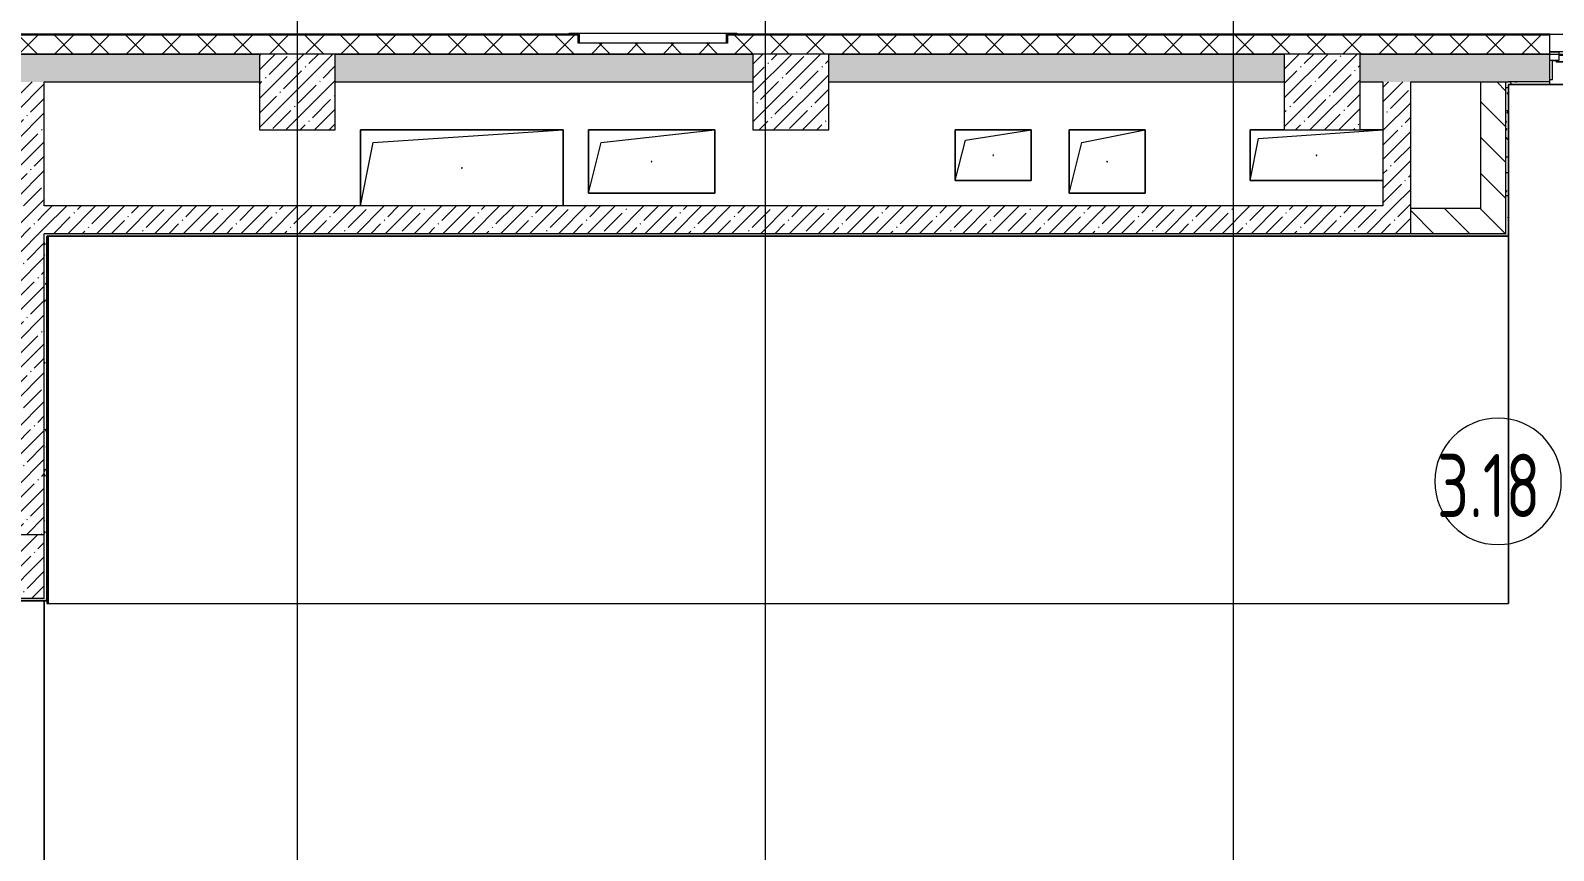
# Model space of a CAD drawing. Header units: millimetres. Extents: x -1113 to 415037, y -3642 to 354837.
# Drawn here: x 309327 to 321365, y 8906 to 15386 of the extents above; entities that cross this region are included whole.
import ezdxf

# ---------------------------------------------------------------- set-up
doc = ezdxf.new("R2010")
doc.units = ezdxf.units.MM
for name, color, linetype, lineweight in [('A-AREA-BNDY', 7, 'Continuous', 5), ('A-AREA-IDEN', 7, 'Continuous', 9), ('A-FLOR', 7, 'Continuous', 9), ('A-GENM', 7, 'Continuous', 9), ('A-GLAZ', 7, 'Continuous', 9), ('A-GLAZ-1', 7, 'Continuous', 5), ('A-WALL', 7, 'Continuous', 5), ('I-WALL', 7, 'Continuous', 5), ('S-COLS', 7, 'Continuous', 9), ('S-COLS-1', 7, 'Continuous', 5), ('Оси', 7, 'Continuous', 9)]:
    doc.layers.add(name, color=color, linetype=linetype, lineweight=lineweight)
doc.layers.add('A-WALL-1', color=9, linetype='Continuous', lineweight=5, true_color=0x808080)
doc.layers.add('A-WALL-FNSH-1', color=9, linetype='Continuous', lineweight=5, true_color=0x808080)
doc.styles.add('СПДС', font='ГОСТ тип А.ttf', dxfattribs={"width": 0.9})
pattern_1 = [(45, (289227.4, 1e-08), (-114.04925, 114.04925), []), (45, (289341.45, 1e-08), (-114.04925, 114.04925), [201.612, -40.322, 6.706, -33.617])]
pattern_2 = [(135, (289227.4, 1e-08), (-141.4214, -141.4214), [])]
pattern_3 = [(0, (289227.4, 1e-08), (243.84, 60.96), [20.117, -162.763, 20.117, -162.763, -975.36]), (0, (289227.4, 1e-08), (243.84, 60.96), [-365.76, 20.117, -345.643, 20.117, -162.763, -426.72]), (0, (289227.4, 1e-08), (243.84, 60.96), [-914.4, 20.117, -101.803, 20.117, -284.683]), (120, (289318.84, 30.48), (-174.71291, 180.69163), [20.117, -162.763, 20.117, -162.763, -975.36]), (120, (289318.84, 30.48), (-174.71291, 180.69163), [-365.76, 20.117, -345.643, 20.117, -162.763, -426.72]), (120, (289318.84, 30.48), (-174.71291, 180.69163), [-914.4, 20.117, -101.803, 20.117, -284.683]), (240, (289349.32, 152.4), (-69.12709, -241.65163), [20.117, -162.763, 20.117, -162.763, -975.36]), (240, (289349.32, 152.4), (-69.12709, -241.65163), [-365.76, 20.117, -345.643, 20.117, -162.763, -426.72]), (240, (289349.32, 152.4), (-69.12709, -241.65163), [-914.4, 20.117, -101.803, 20.117, -284.683])]

# ---------------------------------------------------------------- blocks, each defined once
blk = doc.blocks.new('BSC_Колонна _Прямоугольная - 600х600-V529-Объем проектирования 3 этажа')
at = {"layer": 'S-COLS-1'}
h = blk.add_hatch(dxfattribs=at)
h.set_pattern_fill('FP_30', color=256, style=0, pattern_type=2)
h.set_pattern_definition([(45, (-26110, -14900), (-114.04925, 114.04925), []), (45, (-25995.95, -14900), (-114.04925, 114.04925), [201.613, -40.323, 6.706, -33.617])])
h.paths.add_polyline_path([(300, -300), (300, 300), (-300, 300), (-300, -300)])
for p, q in [((300, 300), (-300, 300)), ((-300, 300), (-300, -300)), ((300, -300), (300, 300)), ((-300, -300), (300, -300))]:
    blk.add_line(p, q, dxfattribs=at)
blk = doc.blocks.new('BSC_Колонна _Прямоугольная - 500х500-V561-Объем проектирования 3 этажа')
at = {"layer": 'S-COLS-1'}
h = blk.add_hatch(dxfattribs=at)
h.set_pattern_fill('FP_103', color=256, style=0, pattern_type=2)
h.set_pattern_definition([(45, (-19960, -11150), (-114.0493, 114.0493), []), (45, (-19845.95, -11150), (-114.0493, 114.0493), [201.613, -40.323, 6.706, -33.617])])
h.paths.add_polyline_path([(10, -250), (250, -250), (250, 250), (-250, 250), (-250, -250)])
for p, q in [((250, 250), (-250, 250)), ((-250, 250), (-250, -250)), ((250, -250), (250, 250)), ((-250, -250), (250, -250))]:
    blk.add_line(p, q, dxfattribs=at)
blk = doc.blocks.new('BSC_Колонна _Прямоугольная - 600х600-V562-Объем проектирования 3 этажа')
at = {"layer": 'S-COLS-1'}
h = blk.add_hatch(dxfattribs=at)
h.set_pattern_fill('FP_104', color=256, style=0, pattern_type=2)
h.set_pattern_definition([(45, (-30310, -14900), (-114.04925, 114.04925), []), (45, (-30195.95, -14900), (-114.04925, 114.04925), [201.613, -40.323, 6.706, -33.617])])
h.paths.add_polyline_path([(300, -300), (300, 300), (-300, 300), (-300, -300), (-222, -300)])
for p, q in [((300, 300), (-300, 300)), ((-300, 300), (-300, -300)), ((300, -300), (300, 300)), ((-300, -300), (300, -300))]:
    blk.add_line(p, q, dxfattribs=at)
blk = doc.blocks.new('BSC_Колонна _Прямоугольная - 600х600-V604-Объем проектирования 3 этажа')
at = {"layer": 'S-COLS-1'}
h = blk.add_hatch(dxfattribs=at)
h.set_pattern_fill('FP_144', color=256, style=0, pattern_type=2)
h.set_pattern_definition([(45, (-22210, -14900), (-114.0493, 114.0493), []), (45, (-22095.95, -14900), (-114.0493, 114.0493), [201.613, -40.323, 6.706, -33.617])])
h.paths.add_polyline_path([(-300, -300), (300, -300), (300, 300), (-300, 300), (-300, 80)])
for p, q in [((300, 300), (-300, 300)), ((-300, 300), (-300, -300)), ((300, -300), (300, 300)), ((-300, -300), (300, -300))]:
    blk.add_line(p, q, dxfattribs=at)
blk = doc.blocks.new('GM_Отверстие прямоугольное _в плите_ - Отверстие-21987487-Объем проектирования 3 этажа')
at = {"layer": 'A-GENM'}
for p, q in [((-800, -300), (-800, 300)), ((-800, 300), (800, 300)), ((800, 300), (-800, 300)), ((-800, 300), (-800, -300)), ((-700, 200), (800, 300)), ((800, 300), (800, -300)), ((800, -300), (800, 300)), ((-800, -300), (-700, 200))]:
    blk.add_line(p, q, dxfattribs=at)
for start, end in [(360, 180), (180, 360)]:
    blk.add_arc((0, 0), 2.5, start, end, dxfattribs=at)
blk = doc.blocks.new('GM_Отверстие прямоугольное _в плите_ - Отверстие-21955708-Объем проектирования 3 этажа')
at = {"layer": 'A-GENM'}
for p, q in [((-500, -250), (-500, 250)), ((-500, 250), (500, 250)), ((500, 250), (-500, 250)), ((-500, 250), (-500, -250)), ((-400, 150), (500, 250)), ((500, 250), (500, -250)), ((500, -250), (500, 250)), ((-500, -250), (-400, 150)), ((500, -250), (-500, -250)), ((-500, -250), (500, -250))]:
    blk.add_line(p, q, dxfattribs=at)
for start, end in [(360, 180), (180, 360)]:
    blk.add_arc((0, 0), 2.5, start, end, dxfattribs=at)
blk = doc.blocks.new('GM_Отверстие прямоугольное _в плите_ - Отверстие-21955464-Объем проектирования 3 этажа')
at = {"layer": 'A-GENM'}
for p, q in [((-300, -200), (-300, 200)), ((-300, 200), (300, 200)), ((300, 200), (-300, 200)), ((-300, 200), (-300, -200)), ((-220, 120), (300, 200)), ((300, 200), (300, -200)), ((300, -200), (300, 200)), ((-300, -200), (-220, 120)), ((300, -200), (-300, -200)), ((-300, -200), (300, -200))]:
    blk.add_line(p, q, dxfattribs=at)
for start, end in [(360, 180), (180, 360)]:
    blk.add_arc((0, 0), 2.5, start, end, dxfattribs=at)
blk = doc.blocks.new('GM_Отверстие прямоугольное _в плите_ - Отверстие-21988131-Объем проектирования 3 этажа')
at = {"layer": 'A-GENM'}
for p, q in [((-300, -250), (-300, 250)), ((-300, 250), (300, 250)), ((300, 250), (-300, 250)), ((-300, 250), (-300, -250)), ((-200, 150), (300, 250)), ((300, 250), (300, -250)), ((300, -250), (300, 250)), ((-300, -250), (-200, 150)), ((300, -250), (-300, -250)), ((-300, -250), (300, -250))]:
    blk.add_line(p, q, dxfattribs=at)
for start, end in [(360, 180), (180, 360)]:
    blk.add_arc((0, 0), 2.5, start, end, dxfattribs=at)
blk = doc.blocks.new('GM_Отверстие прямоугольное _в плите_ - Отверстие-21988258-Объем проектирования 3 этажа')
at = {"layer": 'A-GENM'}
for p, q in [((-525, -200), (-525, 200)), ((-525, 200), (-255, 200)), ((-255, 200), (-525, 200)), ((-525, 200), (-525, -200)), ((-525, -200), (-458, 133)), ((-458, 133), (525, 200)), ((345, 200), (525, 200)), ((525, 200), (345, 200)), ((525, -200), (-525, -200)), ((-525, -200), (525, -200))]:
    blk.add_line(p, q, dxfattribs=at)
for start, end in [(360, 180), (180, 360)]:
    blk.add_arc((0, 0), 2.5, start, end, dxfattribs=at)
blk = doc.blocks.new('120_Окно_СКБ_1Ст - 120_Окно_СКБ_1Ст_900х2500_h_-20705657-Объем проектирования 3 этажа')
at = {"layer": 'A-GLAZ'}
for p, q in [((-450, -127), (-450, -57)), ((-450, -57), (-380, -57)), ((-380, -57), (-380, -127)), ((380, -87), (-380, -87)), ((-380, -87), (-380, -127)), ((-330, -137), (-330, -87)), ((330, -137), (330, -87)), ((380, -127), (380, -57)), ((380, -57), (450, -57)), ((380, -127), (380, -87)), ((450, -57), (450, -127)), ((-380, -127), (-450, -127)), ((-380, -127), (-400, -127)), ((-400, -127), (-400, -137)), ((-400, -137), (400, -137)), ((400, -137), (-400, -137)), ((450, -127), (380, -127)), ((400, -127), (380, -127)), ((400, -137), (400, -127))]:
    blk.add_line(p, q, dxfattribs=at)
at = {"layer": 'A-GLAZ-1'}
for p, q in [((450, -57), (-450, -57)), ((-330, -107), (330, -107)), ((330, -117), (-330, -117)), ((-430, -127), (-400, -127)), ((400, -127), (450, -127))]:
    blk.add_line(p, q, dxfattribs=at)
blk = doc.blocks.new('Уголок вложенный - Уголок вложенный-23831105-Объем проектирования 3 этажа')
at = {"layer": 'A-GENM'}
for p, q in [((24357, 15365), (24437, 15365)), ((24357, 15361), (24357, 15365)), ((24421, 15358), (24360, 15358)), ((24430, 15288), (24430, 15349)), ((24437, 15365), (24437, 15285)), ((24437, 15285), (24433, 15285))]:
    blk.add_line(p, q, dxfattribs=at)
at = {"layer": 'A-GENM', "flags": 128}
for points in [[(24360, 15358), (24360, 15358), (24359, 15358), (24358, 15359), (24358, 15359), (24358, 15360), (24357, 15360), (24357, 15361)], [(24430, 15349), (24430, 15351), (24429, 15353), (24428, 15355), (24427, 15356), (24425, 15357), (24423, 15358), (24421, 15358)], [(24433, 15285), (24433, 15285), (24432, 15285), (24431, 15286), (24431, 15286), (24431, 15287), (24430, 15287), (24430, 15288)]]:
    blk.add_lwpolyline(points, dxfattribs=at)
blk = doc.blocks.new('Уголок вложенный - Уголок вложенный-V635-Объем проектирования 3 этажа')
at = {"layer": 'A-GENM'}
for p, q in [((25603, 15365), (25683, 15365)), ((25603, 15285), (25603, 15365)), ((25610, 15349), (25610, 15288)), ((25680, 15358), (25619, 15358)), ((25683, 15365), (25683, 15361)), ((25607, 15285), (25603, 15285))]:
    blk.add_line(p, q, dxfattribs=at)
at = {"layer": 'A-GENM', "flags": 128}
for points in [[(25619, 15358), (25617, 15358), (25615, 15357), (25614, 15356), (25612, 15355), (25611, 15353), (25610, 15351), (25610, 15349)], [(25683, 15361), (25683, 15360), (25683, 15360), (25683, 15359), (25682, 15359), (25682, 15358), (25681, 15358), (25680, 15358)], [(25610, 15288), (25610, 15287), (25610, 15287), (25610, 15286), (25609, 15286), (25609, 15285), (25608, 15285), (25607, 15285)]]:
    blk.add_lwpolyline(points, dxfattribs=at)
blk = doc.blocks.new('Уголок вложенный - Уголок вложенный-23831240-Объем проектирования 3 этажа')
at = {"layer": 'A-GENM'}
for p, q in [((24357, 15361), (24357, 15365)), ((24423, 15358), (24421, 15358)), ((24430, 15349), (24430, 15351)), ((24437, 15365), (25603, 15365)), ((25610, 15351), (25610, 15349)), ((25619, 15358), (25617, 15358)), ((25683, 15365), (25683, 15361)), ((24437, 15285), (24433, 15285)), ((25603, 15285), (24437, 15285)), ((25607, 15285), (25603, 15285))]:
    blk.add_line(p, q, dxfattribs=at)
at = {"layer": 'A-GENM', "flags": 128}
for points in [[(24360, 15358), (24359, 15358), (24358, 15359), (24358, 15359), (24358, 15360), (24357, 15360), (24357, 15361)], [(25683, 15361), (25683, 15360), (25683, 15360), (25683, 15359), (25682, 15359), (25682, 15358), (25681, 15358)], [(24433, 15285), (24433, 15285), (24432, 15285), (24431, 15286), (24431, 15286), (24431, 15287), (24430, 15287)], [(25610, 15287), (25610, 15287), (25610, 15286), (25609, 15286), (25609, 15285), (25608, 15285), (25607, 15285)]]:
    blk.add_lwpolyline(points, dxfattribs=at)
blk = doc.blocks.new('Марка_Помещения - Номер-25198446-Объем проектирования 3 этажа')
at = {"layer": 'A-AREA-IDEN'}
for start, end in [(360, 180), (180, 360)]:
    blk.add_arc((0, 0), 2.5, start, end, dxfattribs=at)

msp = doc.modelspace()

# ---------------------------------------------------------------- hatches: boundary and pattern name
at = {"layer": 'A-WALL'}
h = msp.add_hatch(dxfattribs=at)
h.set_pattern_fill('FP_24', color=256, style=0, pattern_type=2)
h.set_pattern_definition([(45, (289227.4, 1e-08), (-141.4214, 141.4214), []), (135, (289227.4, 1e-08), (-141.4214, -141.4214), [])])
h.paths.add_polyline_path([(327735, 15200), (331387, 15200), (331387, 15350), (327037, 15350), (327037, 15200), (327497, 15200)])
h.paths.add_polyline_path([(303543, 15200), (321337, 15200), (321337, 15350), (314838, 15349), (314838, 15288), (314831, 15285), (313665, 15285), (313658, 15288), (313658, 15350), (309017, 15349), (309017, 15288), (309010, 15285), (308244, 15285), (308237, 15288), (308237, 15350), (304010, 15349), (304010, 15288), (304003, 15285), (303837, 15285), (303830, 15288), (303830, 15350), (302087, 15350), (302087, 15200), (303537, 15200)])
h.paths.add_polyline_path([(289117, 15200), (295987, 15200), (295987, 15350), (289267, 15350), (289267, 15293), (289117, 15293)])
h.paths.add_polyline_path([(322857, 15200), (322987, 15200), (322987, 15350), (322837, 15350), (322837, 15200)])
h.paths.add_polyline_path([(298987, 15200), (298987, 15350), (298387, 15350), (298387, 15200)])
h.paths.add_polyline_path([(323887, 15200), (324637, 15200), (324637, 15350), (323887, 15350)])
h.paths.add_polyline_path([(297487, 15200), (297487, 15350), (296887, 15350), (296887, 15200)])
h.paths.add_polyline_path([(322237, 15200), (322467, 15200), (322467, 15350), (322237, 15350), (322237, 15218)])
at = {"layer": 'I-WALL'}
h = msp.add_hatch(dxfattribs=at)
h.set_pattern_fill('FP_1', color=256, style=0, pattern_type=2)
h.set_pattern_definition(pattern_1)
h.paths.add_polyline_path([(304866, 14980), (307338, 14980), (307338, 15200), (303537, 15200), (303537, 14980), (304117, 14980)])
h.paths.add_polyline_path([(321009, 14980), (321337, 14980), (321337, 15200), (319837, 15200), (319837, 14980), (320989, 14980)])
h.paths.add_polyline_path([(309437, 14980), (311137, 14980), (311137, 15200), (307938, 15200), (307938, 14980), (309217, 14980)])
h.paths.add_polyline_path([(319237, 14980), (319237, 15200), (315637, 15200), (315637, 14980), (317187, 14980)])
h.paths.add_polyline_path([(315037, 14980), (315037, 15200), (311737, 15200), (311737, 14980), (314964, 14980)])
h = msp.add_hatch(dxfattribs=at)
h.set_pattern_fill('FP_1', color=256, style=0, pattern_type=2)
h.set_pattern_definition(pattern_1)
h.paths.add_polyline_path([(309217, 11400), (309437, 11400), (309437, 14980), (309217, 14980), (309217, 11902)])
h = msp.add_hatch(dxfattribs=at)
h.set_pattern_fill('FP_1', color=256, style=0, pattern_type=2)
h.set_pattern_definition(pattern_1)
h.paths.add_polyline_path([(320237, 14000), (320237, 14980), (320017, 14980), (320017, 14000)])
h = msp.add_hatch(dxfattribs=at)
h.set_pattern_fill('FP_23', color=256, style=0, pattern_type=2)
h.set_pattern_definition(pattern_2)
h.paths.add_polyline_path([(320973, 13980), (320989, 13980), (320989, 14980), (320789, 14980), (320789, 13980), (320946, 13980)])
h = msp.add_hatch(dxfattribs=at)
h.set_pattern_fill('FP_191', color=256, style=0, pattern_type=2)
h.set_pattern_definition(pattern_3)
h.paths.add_polyline_path([(321009, 13780), (321008, 14960), (320989, 14980), (320989, 13780)])
h.paths.add_polyline_path([(321009, 14960), (321009, 14980), (320989, 14980), (320997, 14972)])
h = msp.add_hatch(dxfattribs=at)
h.set_pattern_fill('FP_191', color=256, style=0, pattern_type=2)
h.set_pattern_definition(pattern_3)
h.paths.add_polyline_path([(321009, 14960), (321337, 14960), (321337, 14980), (321009, 14980)])
h = msp.add_hatch(dxfattribs=at)
h.set_pattern_fill('FP_1', color=256, style=0, pattern_type=2)
h.set_pattern_definition(pattern_1)
h.paths.add_polyline_path([(316987, 13780), (320237, 13780), (320237, 14000), (309437, 14000), (309437, 13780), (314964, 13780)])
h = msp.add_hatch(dxfattribs=at)
h.set_pattern_fill('FP_23', color=256, style=0, pattern_type=2)
h.set_pattern_definition(pattern_2)
h.paths.add_polyline_path([(320857, 13780), (320989, 13780), (320989, 13980), (320237, 13980), (320237, 13780), (320824, 13780)])
h = msp.add_hatch(dxfattribs=at)
h.set_pattern_fill('FP_191', color=256, style=0, pattern_type=2)
h.set_pattern_definition(pattern_3)
h.paths.add_polyline_path([(309437, 10900), (309457, 10900), (309457, 13780), (309437, 13780), (309437, 10973)])
h = msp.add_hatch(dxfattribs=at)
h.set_pattern_fill('FP_191', color=256, style=0, pattern_type=2)
h.set_pattern_definition(pattern_3)
h.paths.add_polyline_path([(319315, 13760), (321009, 13760), (321009, 13780), (309457, 13780), (309459, 13760), (317833, 13760)])
h = msp.add_hatch(dxfattribs=at)
h.set_pattern_fill('FP_191', color=256, style=0, pattern_type=2)
h.set_pattern_definition(pattern_3)
h.paths.add_polyline_path([(309158, 10880), (309457, 10880), (309457, 10900), (306167, 10900), (306167, 10892), (306137, 10891), (306137, 10880), (308438, 10880)])
h.paths.add_polyline_path([(302938, 10880), (303638, 10880), (303638, 10892), (303608, 10892), (303608, 10900), (302189, 10898), (302189, 10880), (302455, 10880)])
h.paths.add_polyline_path([(304588, 10880), (305187, 10880), (305187, 10892), (305157, 10892), (305157, 10900), (304618, 10900), (304618, 10892), (304588, 10892), (304588, 10887)])

# ---------------------------------------------------------------- linework, layer by layer
at = {"layer": 'A-AREA-BNDY', "flags": 128}
for points in [[(309458, 10879), (309437, 10879), (309437, 7921), (318759, 7921), (318759, 8201), (318760, 8201), (318760, 7921), (327747, 7921), (327747, 10130), (327746, 10130), (327746, 10679), (327196, 10679), (327196, 11221), (327476, 11221), (327476, 14979), (322858, 14979), (322858, 14579), (322216, 14579), (322216, 14959), (321010, 14959), (321010, 13759), (309458, 13759)], [(302189, 10879), (302189, 7921), (309437, 7921), (309437, 10879)]]:
    msp.add_lwpolyline(points, close=True, dxfattribs=at)
at = {"layer": 'A-FLOR'}
for p, q in [((321009, 14960), (322216, 14960)), ((321009, 14959), (321009, 10859)), ((309470, 10859), (309470, 13759)), ((321010, 13759), (309470, 13759)), ((321010, 10859), (321010, 13759)), ((309458, 10900), (309458, 10859)), ((309458, 10859), (321010, 10859))]:
    msp.add_line(p, q, dxfattribs=at)
at = {"layer": 'A-WALL'}
for p, q in [((313658, 15350), (309017, 15350)), ((313657, 15353), (309018, 15353)), ((321337, 15350), (314837, 15350)), ((321337, 15353), (314838, 15353)), ((321337, 15358), (322237, 15358)), ((311137, 15200), (307938, 15200)), ((315037, 15200), (311737, 15200)), ((319237, 15200), (315637, 15200)), ((321337, 15200), (319837, 15200)), ((321337, 14980), (321009, 14980)), ((321009, 14960), (321009, 14959)), ((320989, 13780), (309437, 13780)), ((309457, 13760), (309457, 10900)), ((321009, 13760), (309457, 13760))]:
    msp.add_line(p, q, dxfattribs=at)
at = {"layer": 'A-WALL-1'}
for p, q in [((321337, 14960), (321337, 15350)), ((303537, 15200), (311137, 15200)), ((311737, 15200), (315037, 15200)), ((315637, 15200), (319237, 15200)), ((319837, 15200), (322237, 15200)), ((321357, 15148), (321337, 15148)), ((321357, 15000), (321357, 15148)), ((309437, 14000), (309437, 14980)), ((309437, 14980), (311137, 14980)), ((311737, 14980), (315037, 14980)), ((315637, 14980), (319237, 14980)), ((319837, 14980), (320017, 14980)), ((320017, 14980), (320017, 14000)), ((320237, 14980), (321009, 14980)), ((320237, 13780), (320237, 14980)), ((320789, 14980), (320789, 13980)), ((320989, 13780), (320989, 14980)), ((321337, 15000), (321357, 15000)), ((320017, 14000), (309437, 14000)), ((320789, 13980), (320237, 13980)), ((309437, 11400), (309437, 13780)), ((306137, 10880), (309457, 10880))]:
    msp.add_line(p, q, dxfattribs=at)
at = {"layer": 'A-WALL-FNSH-1'}
for p, q in [((313588, 15358), (309087, 15358)), ((313651, 15358), (313649, 15358)), ((314847, 15358), (314844, 15358)), ((321337, 15358), (314908, 15358)), ((321337, 15350), (321337, 15358)), ((321358, 15148), (321357, 15148)), ((321358, 15000), (321358, 15148)), ((321010, 14959), (321337, 14959)), ((321010, 13759), (321010, 14959)), ((321337, 14959), (321337, 14960)), ((321357, 15000), (321358, 15000)), ((309458, 10879), (309458, 13759)), ((309458, 13759), (309470, 13759)), ((306137, 10879), (309458, 10879)), ((309457, 10900), (309457, 10880))]:
    msp.add_line(p, q, dxfattribs=at)
at = {"layer": 'I-WALL'}
msp.add_line((322216, 14959), (321337, 14959), dxfattribs=at)
at = {"layer": 'Оси'}
for points in [[(311437, -1906), (311437, 3094), (311437, 22398), (311437, 27398)], [(315137, -1906), (315137, 3094), (315137, 22398), (315137, 27398)], [(318837, -1906), (318837, 3094), (318837, 22398), (318837, 27398)]]:
    msp.add_lwpolyline(points, dxfattribs=at)

# ---------------------------------------------------------------- block references
at = {"layer": 'A-AREA-IDEN', "xscale": 199.9999999999999, "yscale": 199.9999999999999, "zscale": 199.9999999999999}
msp.add_blockref('Марка_Помещения - Номер-25198446-Объем проектирования 3 этажа', (320927, 11823), dxfattribs=at)
at = {"layer": 'A-GENM'}
for name, p in [('Уголок вложенный - Уголок вложенный-23831105-Объем проектирования 3 этажа', (289227, 0)), ('Уголок вложенный - Уголок вложенный-23831240-Объем проектирования 3 этажа', (289227, 0)), ('Уголок вложенный - Уголок вложенный-V635-Объем проектирования 3 этажа', (289227, 0)), ('GM_Отверстие прямоугольное _в плите_ - Отверстие-21987487-Объем проектирования 3 этажа', (312737, 14300)), ('GM_Отверстие прямоугольное _в плите_ - Отверстие-21955708-Объем проектирования 3 этажа', (314237, 14350)), ('GM_Отверстие прямоугольное _в плите_ - Отверстие-21955464-Объем проектирования 3 этажа', (316937, 14400)), ('GM_Отверстие прямоугольное _в плите_ - Отверстие-21988131-Объем проектирования 3 этажа', (317837, 14350)), ('GM_Отверстие прямоугольное _в плите_ - Отверстие-21988258-Объем проектирования 3 этажа', (319492, 14400))]:
    msp.add_blockref(name, p, dxfattribs=at)
at = {"layer": 'A-GLAZ', "color": 3}
msp.add_blockref('120_Окно_СКБ_1Ст - 120_Окно_СКБ_1Ст_900х2500_h_-20705657-Объем проектирования 3 этажа', (321787, 15275), dxfattribs=at)
at = {"layer": 'S-COLS'}
for name, p in [('BSC_Колонна _Прямоугольная - 600х600-V604-Объем проектирования 3 этажа', (311437, 14900)), ('BSC_Колонна _Прямоугольная - 600х600-V529-Объем проектирования 3 этажа', (315337, 14900)), ('BSC_Колонна _Прямоугольная - 600х600-V562-Объем проектирования 3 этажа', (319537, 14900)), ('BSC_Колонна _Прямоугольная - 500х500-V561-Объем проектирования 3 этажа', (309187, 11150))]:
    msp.add_blockref(name, p, dxfattribs=at)

# ---------------------------------------------------------------- texts
at = {"layer": 'A-AREA-IDEN', "insert": (320444, 12040), "char_height": 500, "width": 1212.15, "attachment_point": 1, "style": 'СПДС'}
msp.add_mtext('3.18', dxfattribs=at)

doc.saveas('drawing.dxf')
